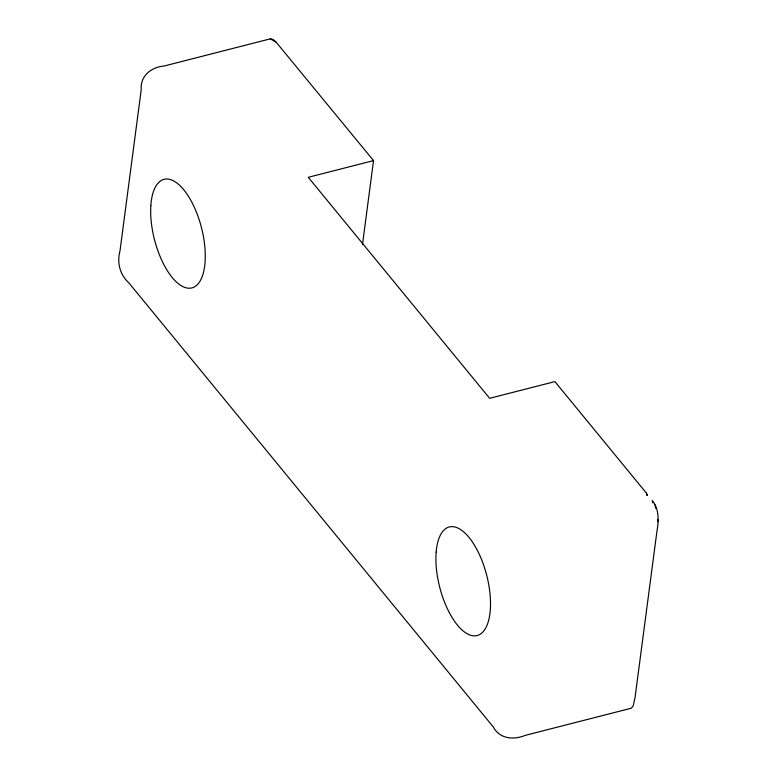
<?xml version="1.0" encoding="UTF-8"?>
<svg xmlns="http://www.w3.org/2000/svg" width="777" height="777" viewBox="0 0 777 777"><rect width="100%" height="100%" fill="white"/><g stroke="black" fill="none" stroke-linecap="round" stroke-linejoin="round"><path stroke-width="1.17" d="M362.49 244.473L373.533 160.606L276.088 42.104L273.096 39.481L270.279 38.85L164.229 65.987C151.418 66.997 140.006 75.913 141.22 89.714L120.027 250.689C116.841 262.461 119.707 274.475 128.817 282.818L493.327 726.99C499.572 738.976 513.752 740.209 525.126 735.392L631.177 708.245L633.187 705.924L635.091 697.183L656.924 531.4C658.731 520.978 659.333 509.275 652.292 500.524L652.641 502.855M373.533 160.606L308.265 177.311L489.636 398.31L554.904 381.614L646.474 493.201L647.212 495.405M270.279 38.85L276.088 42.104M646.474 493.201L647.105 495.512M655.05 504.895L655.652 508.245M657.663 519.395L658.061 521.629M150.845 205.536A56.041 24.242 75.6 0 0 188.772 288.228A56.041 24.242 75.6 0 0 194.24 207.07A56.041 24.242 75.6 0 0 150.845 205.536M436.169 551.991A56.041 24.242 75.6 0 0 473.368 635.819A56.041 24.242 75.6 0 0 480.031 555.924A56.041 24.242 75.6 0 0 436.169 551.991"/></g></svg>
